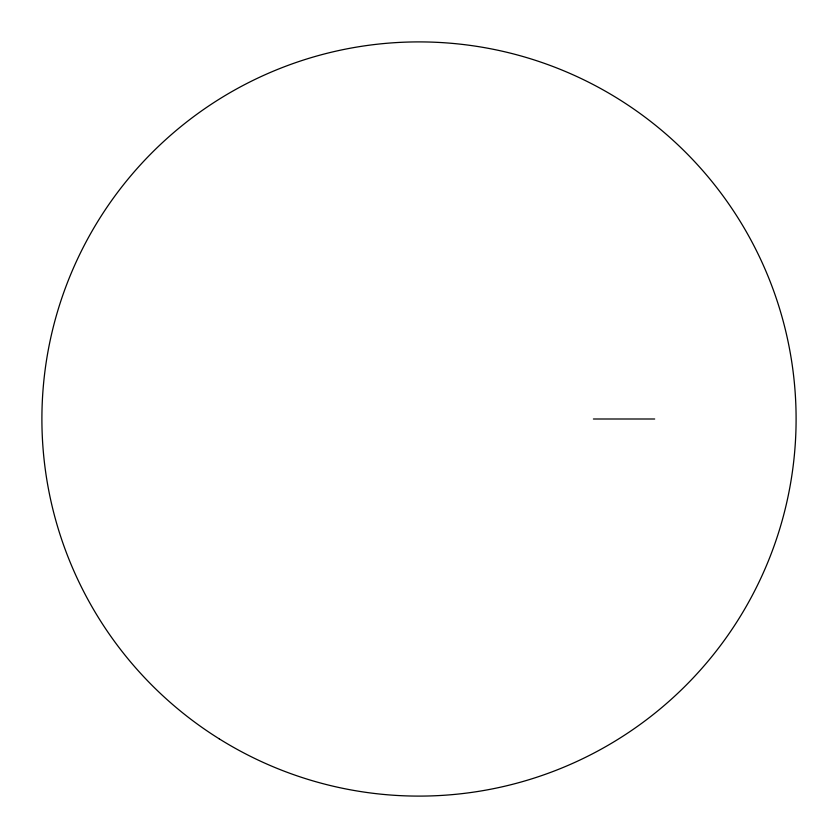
<?xml version="1.0" encoding="UTF-8"?>
<svg xmlns="http://www.w3.org/2000/svg" width="838" height="838" viewBox="0 0 838 838"><rect width="100%" height="100%" fill="white"/><g stroke="black" fill="none" stroke-linecap="round" stroke-linejoin="round"><path stroke-width="1.26" d="M593.409 419L654.688 419M219.168 738.802A377.1 377.1 0 0 0 795.87 432.157A377.1 377.1 0 0 0 241.962 86.042A377.1 377.1 0 0 0 219.168 738.802"/></g></svg>
